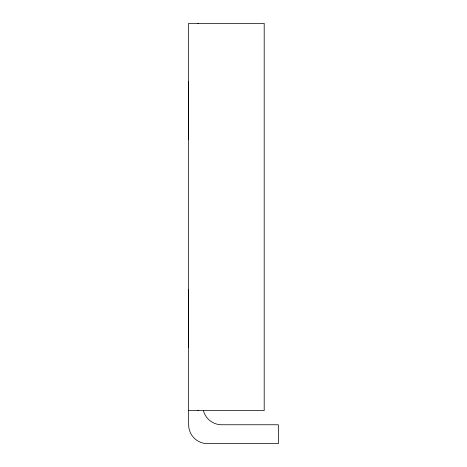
<?xml version="1.0" encoding="UTF-8"?>
<svg xmlns="http://www.w3.org/2000/svg" width="467" height="467" viewBox="0 0 467 467"><rect width="100%" height="100%" fill="white"/><g stroke="black" fill="none" stroke-linecap="round" stroke-linejoin="round"><path stroke-width="0.7" d="M188.639 347.384L188.639 289.558M188.633 139.61L188.639 81.824M188.639 410.592L264.199 410.592L264.199 23.35L188.639 23.35L188.639 424.76A18.89 18.89 0 0 0 207.529 443.65L278.367 443.65L278.367 424.76L221.697 424.76A18.89 18.89 0 0 1 203.449 410.762M198.084 23.35L198.084 23.712M198.084 410.236L198.084 410.592"/></g></svg>
